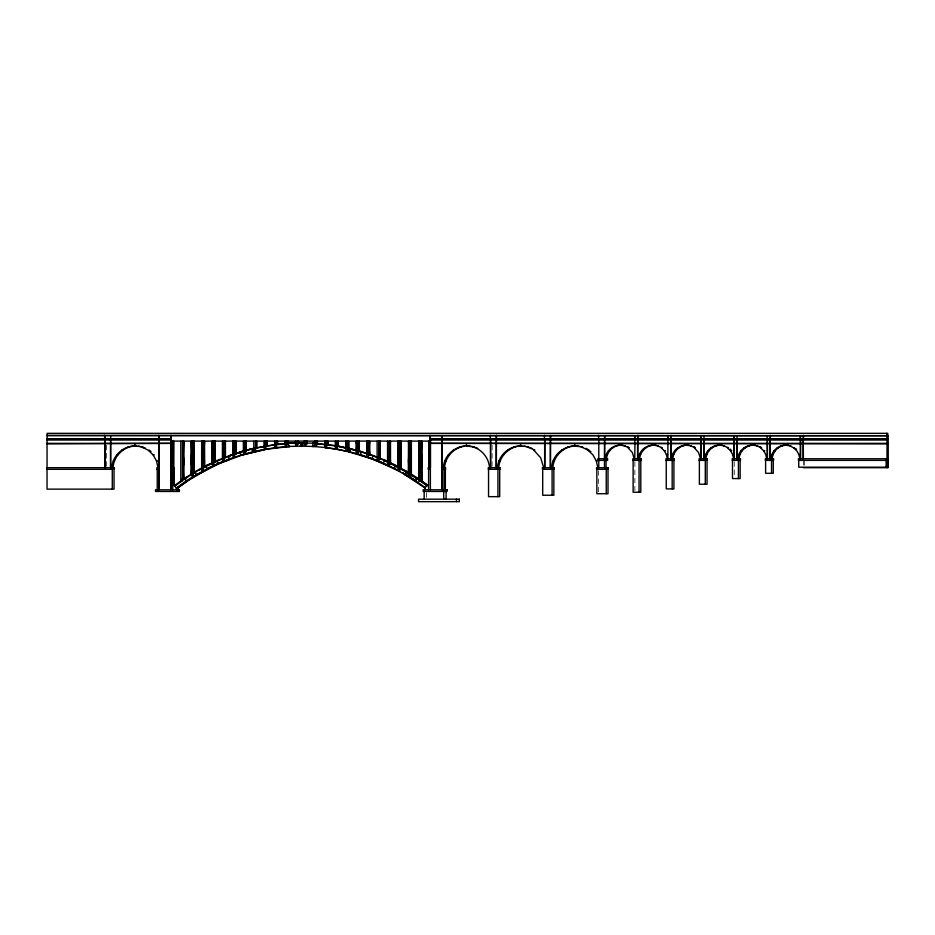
<?xml version="1.0" encoding="UTF-8"?>
<svg xmlns="http://www.w3.org/2000/svg" width="935" height="935" viewBox="0 0 935 935"><rect width="100%" height="100%" fill="white"/><g stroke="black" fill="none" stroke-linecap="round" stroke-linejoin="round"><path stroke-width="0.7" stroke-dasharray="4.67 3.51" d="M804.579 461.317L804.579 465.139M803.375 461.317L803.375 465.139M734.244 461.785L734.244 477.177M634.877 461.832L634.877 490.793M598.587 470.749L598.587 492.277M492.079 445.282L492.079 466.296M426.535 492.745L426.535 497.887M106.415 445.282L106.415 466.296"/><path stroke-width="1.4" d="M312.933 446.462L300.567 446.1L300.661 442.874L301.911 442.874L302.005 446.1L288.623 446.462L288.436 443.237L300.895 442.874L300.988 446.1M300.895 442.874L300.801 446.1L300.661 442.874L314.148 443.237L312.886 443.237L312.699 446.462L326.046 447.538L324.796 447.538L325.17 444.335L326.186 444.335M301.584 446.1L301.911 442.874L289.453 443.237M182.711 479.842L182.711 441.18L183.576 461.259L182.757 461.271L183.599 441.121L182.781 478.79M192.096 472.631L191.359 461.107L192.166 441.121M192.154 442.512L191.394 461.259L192.143 461.013L191.371 441.121L191.441 474.384M202.427 445.294L201.785 461.142L202.579 461.013M202.427 448.882L201.925 461.2L202.696 461.2M204.426 467.29C202.872 464.707 204.718 459.997 203.69 461.259L204.449 441.121L204.601 467.453M203.69 461.259L204.496 441.238M212.631 450.857L212.257 461.259L212.654 451.453M389.451 461.2L390.269 441.18L390.094 461.68L390.281 458.01M398.766 445.294L398.123 461.142L398.953 461.013M400.694 467.149L399.876 461.2L400.799 441.121L400.916 468.914M400.834 441.238L399.981 461.142L400.811 461.013L399.876 461.2M409.343 461.387L408.572 461.387L409.086 448.075M409.039 451.453L408.583 473.788M411.271 475.132L410.313 461.2L411.119 441.18L411.143 475.775M419.324 452.844L418.985 478.79M421.533 478.919L420.715 461.2L421.65 441.121L421.778 481.221L421.778 441.18M421.697 441.238L420.843 461.142L421.697 461.271L420.82 441.238L420.762 481.221L418.845 481.221L418.845 441.18M182.828 478.919L183.576 461.259M420.738 478.919L421.556 461.2L420.715 441.18M222.752 457.554L223.021 452.096M223.558 457.554L225.312 457.484L224.505 441.11L224.435 457.636L225.277 441.11L224.458 457.484M379.014 457.554L379.937 441.11L380.054 459.003M379.972 441.25L379.119 457.484M233.271 449.934L233.072 453.826L233.306 450.249M366.871 453.826L366.988 451.173M368.589 453.755L369.5 441.086L369.418 454.983M369.547 441.262L368.694 453.65M192.131 461.107L191.301 475.132L193.054 475.225M193.148 473.928L193.989 461.107L193.229 441.121L193.148 472.993M408.525 473.928L408.981 466.682M410.325 475.775L410.43 441.121L411.248 461.142L410.255 475.038M245.274 450.565L246.139 441.063L245.321 450.46M356.702 447.012L356.445 450.682L356.738 447.316M358.163 450.565L358.97 441.18L358.993 451.699M202.17 464.426L201.785 461.06L201.89 467.149M398.544 464.426L398.158 461.06L398.614 464.169M400.834 467.009C398.45 462.007 402.319 455.812 399.876 467.149M202.17 463.924L201.75 467.009M203.561 467.149L204.368 461.2L203.62 441.238M203.643 467.29L204.414 461.06M398.544 463.924L398.123 467.009M400.834 461.341L399.981 467.009M111.861 467.699C112.422 455.427 123.876 445.189 136.124 446.018C124.285 445.785 113.638 455.894 113.065 467.699M443.377 467.699C443.938 454.048 457.834 443.646 471.111 446.264M444.592 467.699C445.165 457.133 453.685 447.736 464.192 446.264M497.525 467.699C498.098 455.427 509.54 445.189 521.8 446.018C509.949 445.785 499.313 455.894 498.741 467.699M551.673 467.699C552.211 454.001 566.154 443.704 579.408 446.264M552.877 467.699C553.462 455.894 564.097 445.785 575.948 446.018M605.377 458.769C605.716 449.98 614.762 443.669 623.166 445.376M606.593 458.769C606.944 451.395 613.594 445.072 621.004 445.212M638.5 458.769C638.862 450.927 646.307 444.499 654.126 445.212L652.922 445.212L652.922 443.88M639.704 458.769C640.066 452.166 645.395 446.287 651.964 445.376M671.622 458.769C671.961 449.98 680.996 443.669 689.411 445.376M672.826 458.769C673.188 451.395 679.838 445.072 687.248 445.212M704.745 458.769C705.107 450.927 712.552 444.499 720.371 445.212L719.155 445.212L719.155 443.88M705.948 458.769C706.311 452.166 711.64 446.287 718.209 445.376M737.867 458.769C738.218 450.915 745.686 444.511 753.493 445.212C746.083 445.072 739.433 451.395 739.071 458.769M770.989 458.769C771.34 450.016 780.339 443.611 788.778 445.376M772.193 458.769C772.555 452.166 777.885 446.287 784.442 445.376M245.321 441.285L246.174 450.46M358.269 441.285L359.11 450.46M337.593 446.159L349.655 448.695L348.919 451.839L336.799 449.338L337.36 446.159L338.61 446.159M191.359 461.107L192.143 461.387M193.954 472.993L194.024 441.121L193.171 461.294L194.001 461.387L193.194 461.013M411.412 475.038L410.407 461.294L411.248 461.387L410.43 461.013L411.271 441.238M234.65 441.18L234.65 456.362L232.944 456.362L233.072 441.086L233.306 444.674M233.995 453.755L235.749 453.65M366.906 453.604L366.871 441.086M368.694 441.262L369.547 453.65L367.735 453.755M348.685 451.839L349.433 448.695L350.683 448.695L349.935 451.839L348.685 451.839L372.142 458.921L394.371 468.716M349.702 451.839L350.45 448.695L362.581 451.944L337.36 446.159M222.6 441.25L222.6 457.484M379.119 441.25L379.972 457.484L379.014 441.18L379.037 459.003M415.315 481.069C398.368 469.837 379.797 461.095 360.396 455.041L361.331 451.944L373.24 455.894M183.611 478.79L182.828 461.259M419.009 461.13L419.336 468.33M420.82 461.271L421.673 478.79M194.048 461.142L193.148 441.18M201.761 441.238L202.416 457.308M204.473 461.142L203.573 461.2M214.045 441.238L214.91 461.142L214.01 441.18L214.197 461.68L214.01 458.01M362.348 451.944L374.269 455.894L373.007 455.894L371.908 458.921L373.158 458.921L361.413 455.041M389.533 441.238L390.386 461.142L389.427 441.18L389.463 464.52M399.958 441.238L400.776 461.259L399.864 441.18L399.899 468.938M411.248 461.142L410.29 441.18M419.055 479.842L419.009 441.121L419.348 449.466M421.638 461.259L420.843 478.79M374.035 455.894L385.699 460.534L384.449 460.534L383.163 463.491L384.414 463.491M390.655 462.895L396.849 465.84L395.599 465.84L394.138 468.716L399.899 471.322M425.203 488.152L404.785 474.583L406.409 471.801L407.66 471.801L385.465 460.534M405.019 474.583L406.643 471.801L384.449 460.534M175.511 485.522L181.285 481.56M196.771 474.583L176.353 488.152C192.54 475.822 210.644 466.144 229.648 458.921M207.184 468.716L218.159 463.491L230.676 458.921L219.409 463.491L218.159 463.491L216.873 460.534L205.735 465.84L207.184 468.716L208.435 468.716L187.269 481.069L177.369 488.152L187.503 481.069L186.24 481.069L184.464 478.381L205.969 465.84M192.458 473.987L184.464 478.381M185.714 478.381L188.04 476.92M190.366 475.459L192.68 473.987M197.788 474.583L196.537 474.583L194.912 471.801L205.735 465.84L213.18 462.895M199.541 469.814L202.182 468.482M204.344 467.161L221.946 458.992M197.554 474.583L219.409 463.491M216.873 460.534L240.237 451.944L252.123 448.695L252.871 451.839L240.926 455.041L240.003 451.944L251.901 448.695L277.181 444.335M225.522 457.437L228.292 456.409M219.176 463.491L242.177 455.041L265.774 449.338L264.523 449.338L263.962 446.159L289.686 443.237L276.386 444.335L277.415 444.335M241.16 455.041L229.426 458.921L228.315 455.894L241.253 451.944M229.332 455.894L239.722 452.388M229.566 455.894L239.956 452.388M241.02 451.944L253.151 448.695L253.899 451.839L252.649 451.839L251.901 448.695L253.151 448.695M241.955 455.041L265.552 449.338L289.873 446.462L288.623 446.462M265.213 446.159L252.917 448.695L253.665 451.839M252.649 451.839L264.757 449.338M264.523 449.338L276.76 447.538M276.152 444.335L276.526 447.538L289.64 446.462M46.995 435.336L887.911 435.687M47.089 435.687L888.192 435.687M47.089 438.679L171.362 438.679L47.089 439.099M888.192 438.679L429.749 439.099L888.192 439.099M170.871 441.098L430.462 441.098M47.031 443.354L171.058 443.354L47.031 443.88M785.4 443.88L785.4 445.212L786.615 445.212M615.522 445.855L616.726 445.855M619.8 443.88L619.8 445.212L625.281 445.855M648.645 445.855L649.848 445.855M655.084 445.376L658.404 445.855M681.755 445.855L682.971 445.855M686.045 443.88L686.045 445.212L691.526 445.855M714.878 445.855L716.093 445.855M721.329 445.376L724.648 445.855M748 445.855L749.215 445.855M754.44 445.376L757.771 445.855M781.122 445.855L782.326 445.855M785.4 445.212L790.893 445.855M300.567 446.1L302.005 446.1M466.448 443.88L466.448 446.018L467.652 446.018M263.962 446.159L264.979 446.159M312.699 446.462L313.95 446.462M128.072 447.047L129.287 447.047M138.38 446.264L145.135 447.9M459.599 447.047L460.815 447.047M466.448 446.018L474.501 447.047L472.245 446.521M513.747 447.047L514.951 447.047M524.056 446.264L528.649 447.047L526.393 446.521M567.896 447.047L569.099 447.047M574.745 443.88L574.745 446.018L582.797 447.047L580.542 446.521M276.526 447.538L277.788 447.538M611.619 447.748L612.834 447.748M624.077 445.855L629.185 447.748L627.303 446.661M644.741 447.748L645.945 447.748M657.2 445.855L662.296 447.748M677.863 447.748L679.067 447.748M690.322 445.855L695.418 447.748L693.548 446.661M710.986 447.748L712.189 447.748M723.445 445.855L728.54 447.748M744.108 447.748L745.312 447.748M756.555 445.855L761.663 447.748L759.793 446.661M777.23 447.748L778.434 447.748M789.678 445.855L796.48 449.116M336.799 449.338L338.049 449.338M121.842 450.074L123.046 450.074M453.37 450.074L454.574 450.074M507.518 450.074L508.722 450.074M527.445 447.047L534.878 450.074M561.654 450.074L562.87 450.074M581.582 447.047L590.838 451.535M244.421 450.565L246.092 450.565M357.299 450.565L358.97 450.565L358.163 441.18L358.175 451.699M608.463 450.728L609.667 450.728M641.585 450.728L642.789 450.728M661.092 447.748L664.259 450.728L665.463 450.728M674.696 450.728L675.912 450.728M707.818 450.728L709.034 450.728M727.337 447.748L730.504 450.728L731.708 450.728L730.235 449.116M740.941 450.728L742.156 450.728M760.459 447.748L763.626 450.728L764.83 450.728M774.063 450.728L775.267 450.728M245.297 453.019L243.381 453.019L243.381 441.18M606.312 454.515L607.516 454.515M639.435 454.515L640.639 454.515M664.259 450.728L666.398 454.515L667.613 454.515M672.557 454.515L673.761 454.515M705.68 454.515L706.883 454.515M730.504 450.728L732.643 454.515L733.846 454.515M738.802 454.515L740.006 454.515M771.924 454.515L773.128 454.515M793.581 447.748L796.737 450.728L798.887 454.515L800.091 454.515M116.781 454.831L117.985 454.831M141.769 447.047L147.999 450.074L153.06 454.831L154.275 454.831M448.309 454.831L449.513 454.831M502.457 454.831L503.661 454.831M556.594 454.831L557.809 454.831M240.926 455.041L242.177 455.041M360.396 455.041L361.646 455.041M378.161 457.554L379.832 457.554M182.711 458.01L182.711 464.637M183.529 458.01L183.529 464.637M191.441 458.01L191.441 464.637M193.148 458.01L193.148 464.637M193.826 458.01L193.954 464.637M201.867 458.01L201.867 464.637M203.573 458.01L203.573 464.637M204.204 458.01L204.391 464.637M212.303 458.01L212.479 461.68L212.303 441.18M214.688 458.01L214.816 461.68L214.816 441.18M389.463 458.01L389.463 461.68M398.193 458.01L398.193 464.637M399.899 458.01L399.899 464.637M400.706 458.01L400.706 464.637M408.618 458.01L408.618 464.637M410.325 458.01L410.325 464.637M411.143 458.01L411.143 464.637M419.055 458.01L419.055 464.637M420.762 458.01L420.762 464.637M421.568 458.01L421.568 464.637M113.345 460.885L114.561 460.885M153.06 454.831L156.496 460.885L157.699 460.885M444.873 460.885L446.077 460.885M499.021 460.885L500.225 460.885M553.169 460.885L554.373 460.885M587.823 450.074L592.883 454.831L596.32 460.885L597.523 460.885M408.981 467.442L408.595 461.107L409.39 461.013M191.453 461.2L192.271 461.2M193.148 461.2L193.942 461.2M398.228 461.2L399.023 461.2M409.448 461.2L408.548 461.142M410.313 461.2L411.119 461.2L410.149 475.132L408.49 475.132M419.885 461.2L421.556 461.2M182.757 461.387L183.576 461.387M201.761 461.387L202.521 461.387M398.146 461.387L398.894 461.387M420.867 461.387L421.673 461.387M170.825 467.699L174.342 467.699L174.342 469.312L173.7 469.312L173.7 485.218M442.115 467.699L445.633 467.699L445.633 469.312L442.115 469.312M803.375 467.699L888.227 467.699L888.227 443.88L430.077 443.354L888.25 443.354L888.145 439.099M170.825 469.312L173.372 469.312L173.478 441.098M430.38 469.312L428.23 469.312L428.23 467.699L430.427 467.699L430.427 443.88M203.573 470.375L201.656 470.375L201.656 441.18M194.912 471.801L195.941 471.801M404.785 474.583L406.047 474.583M416.332 481.069L415.082 481.069L416.858 478.381L426.827 485.522L428.078 485.522L418.109 478.381L416.858 478.381L395.599 465.84M181.857 478.919L183.529 478.919L183.529 441.18M172.741 485.218L175.558 485.218M428.534 485.218L427.026 485.218L424.724 488.467L424.724 489.811M175.745 485.522L174.494 485.522L184.698 478.381L186.474 481.069M174.249 485.218L176.54 488.467L177.849 488.467L177.849 489.811M755.655 445.376L752.278 445.212L752.278 443.88M719.155 445.212L722.533 445.376M652.922 445.212L656.288 445.376M525.26 446.264L520.596 446.018L520.596 443.88M139.595 446.264L134.921 446.018L134.921 443.88M313.12 443.237L335.91 445.75M312.886 443.237L338.388 446.159L350.683 448.695M325.812 447.538L336.717 449.139M324.796 447.538L337.032 449.338M337.815 449.338L349.935 451.839M140.718 446.521L142.973 447.047M349.655 448.695L361.553 451.944M350.999 452.189L360.349 454.679M529.724 447.468L531.875 448.321M475.576 447.468L477.727 448.321M473.297 447.047C482.273 449.782 488.947 458.337 489.519 467.699M373.007 455.894L384.682 460.534M374.409 459.436L383.163 462.989M374.175 459.436L382.929 462.989M385.407 464.076L400.122 471.322M402.494 472.631L404.855 473.928M402.26 472.631L405.813 474.583M586.023 448.321L589.027 450.074M407.426 471.801L418.109 478.381M406.643 471.801L427.061 485.522M407.192 475.307L409.472 476.745M411.762 478.182L414.053 479.632M406.959 475.307L416.098 481.069M417.875 478.381L427.856 485.522M417.197 481.852L424.899 487.369M694.214 447.748L698.597 452.54L700.455 458.769M627.969 447.748L632.352 452.54L634.21 458.769M533.675 450.074L540.675 457.729L543.656 467.699M149.214 450.074L151.014 451.535M763.626 450.728L765.765 454.515L766.7 458.769M390.409 441.238L389.556 461.142M214.933 441.238L214.068 461.142M798.887 454.515L799.822 458.769M732.643 454.515L733.578 458.769M666.398 454.515L667.333 458.769M596.32 460.885L597.804 467.699M156.496 460.885L157.992 467.699M235.749 441.262L234.93 453.826L234.86 441.18L235.702 453.826M359.11 441.285L358.257 450.46M356.738 444.417L356.445 441.063L356.702 444.721M193.218 461.107L193.954 472.631M369.5 453.826L368.589 441.18L368.612 454.983M366.836 441.262L366.988 443.739M233.037 441.262L233.271 444.978M224.412 441.18L225.277 457.624L225.242 441.18M223.021 446.626L222.752 441.18L222.729 459.003M418.962 441.238L419.324 450.179M409.074 454.679L408.572 441.121L408.408 475.775L410.114 475.775L410.114 441.18M398.789 456.993L398.146 441.121L398.754 457.308M212.736 454.679L212.233 441.121L212.093 464.52L213.799 464.52L213.799 441.18M202.439 454.235L201.902 441.18L201.867 468.938M888.145 435.687L888.145 438.679M888.145 458.769L888.145 460.382M887.864 460.382L887.864 467.196L798.735 467.196L798.735 460.382M887.794 435.242L887.794 433.337L47.112 433.337L47.112 435.242M887.023 443.354L887.023 440.034L430.182 440.034L430.182 439.099M887.023 443.88L887.023 467.699M886.918 435.687L886.918 438.679M886.918 439.099L886.918 440.034M886.696 433.337L886.696 435.242M886.111 460.382L886.111 467.196M803.516 435.336L803.457 440.034M803.27 435.687L803.27 438.679M803.27 439.099L803.375 458.769M803.188 440.034L803.188 443.354M803.188 443.88L803.188 458.769M800.559 440.034L800.559 443.354M800.559 443.88L800.559 458.769M800.442 435.687L800.442 438.679M800.442 439.099L800.372 458.769M800.266 435.687L800.266 438.679M800.266 439.099L800.266 440.034M773.28 460.382L773.28 473.309L765.613 473.309L765.613 460.382M771.761 458.769L771.761 460.382M771.539 460.382L771.539 473.309M770.393 435.336L770.335 440.034M770.148 435.687L770.148 438.679M770.148 439.099L770.253 458.769M770.066 440.034L770.066 443.354M770.066 443.88L770.066 458.769M767.436 440.034L767.436 443.354M767.436 443.88L767.436 458.769M767.249 440.034L767.249 458.769M767.144 435.687L767.144 438.679M767.144 439.099L767.144 440.034M740.158 460.382L740.158 478.568L732.491 478.568L732.491 460.382M738.638 458.769L738.638 460.382M738.416 460.382L738.416 478.568M737.212 435.687L737.025 438.679M737.025 439.099L737.131 458.769M736.944 440.034L736.944 443.354M736.944 443.88L736.944 458.769M734.314 440.034L734.314 443.354M734.314 443.88L734.314 458.769M734.209 435.687L734.209 438.679M734.209 439.099L734.127 443.354M734.127 458.769L733.917 443.354M734.022 435.687L734.022 438.679M734.022 439.099L734.022 440.034M707.047 460.382L707.047 484.225L699.368 484.225L699.368 460.382M705.516 458.769L705.516 460.382M705.294 460.382L705.294 484.225M704.09 435.687L703.903 438.679M704.09 439.099L704.008 458.769M703.821 440.034L703.821 443.354M703.821 443.88L703.821 458.769M701.192 440.034L701.192 443.354M701.192 443.88L701.192 458.769M701.086 435.687L701.086 438.679M701.086 439.099L701.005 443.354M701.005 458.769L700.794 443.354M700.899 435.687L700.899 438.679M700.899 439.099L700.899 440.034M673.925 460.382L673.925 488.888L666.246 488.888L666.246 460.382M672.394 458.769L672.394 460.382M672.171 460.382L672.171 488.888M671.038 435.336L670.968 438.679M670.968 439.099L670.886 458.769M670.781 435.687L670.781 438.679M670.781 439.099L670.699 443.354M670.699 443.88L670.699 458.769M667.964 435.687L667.964 438.679M667.964 439.099L667.882 443.354M667.882 443.88L667.882 458.769M667.777 435.687L667.777 438.679M667.777 439.099L667.777 440.034M640.802 460.382L640.802 492.242L633.124 492.242L633.124 460.382M639.271 458.769L639.271 460.382M639.166 456.058L639.166 458.769M639.049 460.382L639.049 492.242M637.915 435.336L637.845 438.679M637.845 439.099L637.763 458.769M637.67 435.687L637.67 438.679M637.67 439.099L637.577 443.354M637.577 443.88L637.577 458.769M634.842 435.687L634.842 438.679M634.842 439.099L634.736 443.88M634.947 443.88L634.76 458.769M634.655 435.687L634.655 438.679M634.655 439.099L634.655 440.034M607.995 469.312L607.995 493.715L596.846 493.715L596.846 469.312M606.464 467.699L606.464 469.312M606.242 469.312L606.242 493.715M606.044 459.295L606.044 467.699M605.775 458.769L605.775 460.382M604.735 435.687L604.735 438.679M604.735 439.099L604.641 460.382M604.548 435.687L604.548 438.679M604.548 439.099L604.466 443.354M604.466 443.88L604.466 467.699M598.797 440.034L598.797 467.699M598.54 435.336L598.692 438.679M598.692 439.099L598.692 440.034M553.847 469.312L553.847 495.246L542.697 495.246L542.697 469.312M552.316 467.699L552.316 469.312M552.094 469.312L552.094 495.246M550.645 435.336L550.586 438.679M550.586 439.099L550.505 467.699M550.399 435.687L550.399 438.679M550.399 439.099L550.318 443.354M550.318 443.88L550.318 467.699M544.836 440.034L544.836 443.354M544.836 443.88L544.836 467.699M544.649 440.034L544.649 467.699M544.404 435.336L544.544 438.679M544.544 439.099L544.544 440.034M499.699 469.312L499.699 496.66L488.549 496.66L488.549 469.312M498.168 467.699L498.168 469.312M497.946 469.312L497.946 496.66M496.497 435.336L496.438 438.679M496.438 439.099L496.356 467.699M496.251 435.687L496.251 438.679M496.251 439.099L496.169 443.354M496.169 443.88L496.169 467.699M490.688 440.034L490.688 467.699M490.501 467.699L490.396 439.099M490.256 435.336L490.396 438.679M456.432 499.185L456.432 501.663M446.089 491.459L446.089 499.185M445.352 469.312L445.352 489.811M444.476 489.811L444.476 491.459M444.23 467.699L444.23 469.312M443.996 469.312L443.996 489.811M443.716 491.459L443.716 499.185M442.29 435.687L442.29 438.679M442.29 439.099L442.138 489.811L442.021 443.88M442.103 435.687L442.103 438.679M442.103 439.099L442.021 443.354M430.462 440.034L430.451 443.354M430.322 435.687L430.369 438.679M430.369 439.099L430.38 489.811M430.042 435.336L430.182 438.679M429.107 441.098L429.107 467.699M428.826 441.098L428.826 467.699M428.651 467.699L428.534 489.811M424.163 491.459L424.163 499.185M420.551 441.18L420.551 481.221M411.353 441.18L411.353 475.775M408.618 441.18L408.618 472.993M400.706 441.18L400.706 468.938M399.689 441.18L399.689 470.375L397.983 470.375L397.983 441.18M398.193 441.18L398.193 467.512M390.491 441.18L390.491 464.52M389.252 441.18L389.252 464.52L387.546 464.52L387.546 441.18M379.844 441.18L379.844 459.003M378.827 441.18L378.827 460.382L377.121 460.382L377.121 441.18M369.629 441.18L369.629 454.983M368.402 441.18L368.402 456.362L366.695 456.362L366.695 441.18M359.204 441.18L359.204 451.699M357.965 441.18L357.965 453.019L356.258 453.019L356.258 441.18M356.469 441.18L356.469 451.699M348.767 441.18L348.767 449.034M348.556 441.18L348.556 449.034M347.75 441.18L347.75 449.034M347.539 441.18L347.539 450.343L345.833 450.343L345.833 441.18M346.043 441.18L346.043 447.725M338.341 441.18L338.341 446.427M338.131 441.18L338.131 446.427M337.313 441.18L337.313 446.427M337.114 441.18L337.114 447.748L335.396 447.748L335.396 441.18M335.607 441.18L335.607 446.427M327.904 441.18L327.904 445.422M327.694 441.18L327.694 445.422M326.888 441.18L326.888 445.422M326.677 441.18L326.677 446.848L324.971 446.848L324.971 441.18M325.181 441.18L325.181 444.008M317.479 441.18L317.479 444.838M317.269 441.18L317.269 443.622M316.462 441.18L316.462 443.622M316.252 441.18L316.252 446.065L314.546 446.065L314.546 441.18M315.562 441.18L315.562 443.622M307.054 441.18L307.054 443.856M306.844 441.18L306.844 443.856M306.025 441.18L306.025 443.856M305.815 441.18L305.815 445.2L304.109 445.2L304.109 441.18M304.319 441.18L304.319 443.856M298.464 441.18L298.464 443.856M298.253 441.18L298.253 443.856M297.447 441.18L297.447 443.856M297.236 441.18L297.236 445.2L295.53 445.2L295.53 441.18M295.74 441.18L295.74 443.856M288.038 441.18L288.038 443.622M287.828 441.18L287.828 443.622M287.01 441.18L287.01 443.622M286.8 441.18L286.8 446.065L285.093 446.065L285.093 441.18M285.304 441.18L285.304 443.622M277.601 441.18L277.601 444.008M277.391 441.18L277.391 444.008M276.585 441.18L276.585 444.008M276.374 441.18L276.374 446.848L274.668 446.848L274.668 441.18M274.878 441.18L274.878 445.422M267.176 441.18L267.176 446.427M266.966 441.18L266.966 446.427M266.159 441.18L266.159 446.427M265.949 441.18L265.949 447.748L264.243 447.748L264.243 441.18M264.453 441.18L264.453 446.427M256.751 441.18L256.751 447.725M256.541 441.18L256.541 447.725M255.722 441.18L255.722 447.725M255.512 441.18L255.512 450.343L253.806 450.343L253.806 441.18M246.314 441.18L246.314 451.699M246.104 441.18L246.104 451.699M245.297 441.18L245.297 451.699M245.087 441.18L245.087 453.019M235.889 441.18L235.889 453.604M235.678 441.18L235.678 453.604M233.154 441.18L233.154 454.983M225.452 441.18L225.452 457.636M224.225 441.18L224.225 460.382L222.518 460.382L222.518 441.18M215.027 441.18L215.027 461.609M204.391 441.18L204.391 467.512M203.573 441.18L203.573 467.512M203.362 441.18L203.362 470.375M194.164 441.18L194.164 472.888M192.937 441.18L192.937 475.775L191.231 475.775L191.231 441.18M192.061 458.01L192.061 464.637M183.739 441.18L183.739 479.795M182.5 441.18L182.5 481.221L180.794 481.221L180.794 441.18M176.808 489.811L176.808 491.459M176.54 488.467L176.54 489.811M173.933 467.699L174.074 485.721M173.758 441.098L173.758 467.699M172.952 467.699L173.092 485.218M172.776 441.098L172.776 467.699M172.718 469.312L172.741 489.811M172.496 441.098L172.496 467.699M171.047 435.336L170.976 440.034L47.042 440.034L47.054 467.699M170.93 435.687L170.789 438.679M170.789 439.099L170.848 489.811L170.731 443.88M170.708 440.034L170.708 443.354M159.16 440.034L159.16 443.354M159.16 443.88L159.16 467.699L156.951 467.699L156.951 469.312L159.09 469.312L159.09 489.811M159.055 435.687L159.055 438.679M159.055 439.099L158.973 489.811M158.728 435.336L158.868 438.679M158.868 439.099L158.868 440.034M157.22 469.312L157.22 489.811M114.035 469.312L114.035 489.134L47.031 489.134L47.031 469.312M112.504 467.699L112.504 469.312M112.282 469.312L112.282 489.134M110.762 435.687L110.575 438.679M110.762 439.099L110.681 467.699M110.494 440.034L110.494 443.354M110.494 443.88L110.494 467.699M105.012 440.034L105.012 443.354M105.012 443.88L105.012 467.699M104.907 435.687L104.907 438.679M104.907 439.099L104.825 467.699M104.58 435.336L104.72 438.679M104.72 439.099L104.72 440.034M47.136 435.687L47.136 438.679M47.136 439.099L47.136 440.034M607.586 458.769L597.827 458.769L597.827 460.382L607.586 460.382L607.586 458.769M641.083 458.769L632.843 458.769L632.843 460.382L641.083 460.382L641.083 458.769M674.205 458.769L665.965 458.769L665.965 460.382L674.205 460.382L674.205 458.769M707.327 458.769L699.088 458.769L699.088 460.382L707.327 460.382L707.327 458.769M740.45 458.769L732.198 458.769L732.198 460.382L740.45 460.382L740.45 458.769M773.572 458.769L765.321 458.769L765.321 460.382L773.572 460.382L773.572 458.769M886.333 458.769L798.443 458.769L798.443 460.382L886.333 460.382L886.333 458.769M114.315 467.699L46.75 467.699L46.75 469.312L114.315 469.312L114.315 467.699M499.991 467.699L488.269 467.699L488.269 469.312L499.991 469.312L499.991 467.699M554.128 467.699L542.405 467.699L542.405 469.312L554.128 469.312L554.128 467.699M608.276 467.699L596.553 467.699L596.553 469.312L608.276 469.312L608.276 467.699M179.403 489.811L155.514 489.811L155.514 491.459L179.403 491.459L179.403 489.811M447.07 489.811L423.181 489.811L423.181 491.459L447.07 491.459L447.07 489.811M459.307 499.185L418.541 499.185L418.541 501.663L459.307 501.663L459.307 499.185"/></g></svg>
